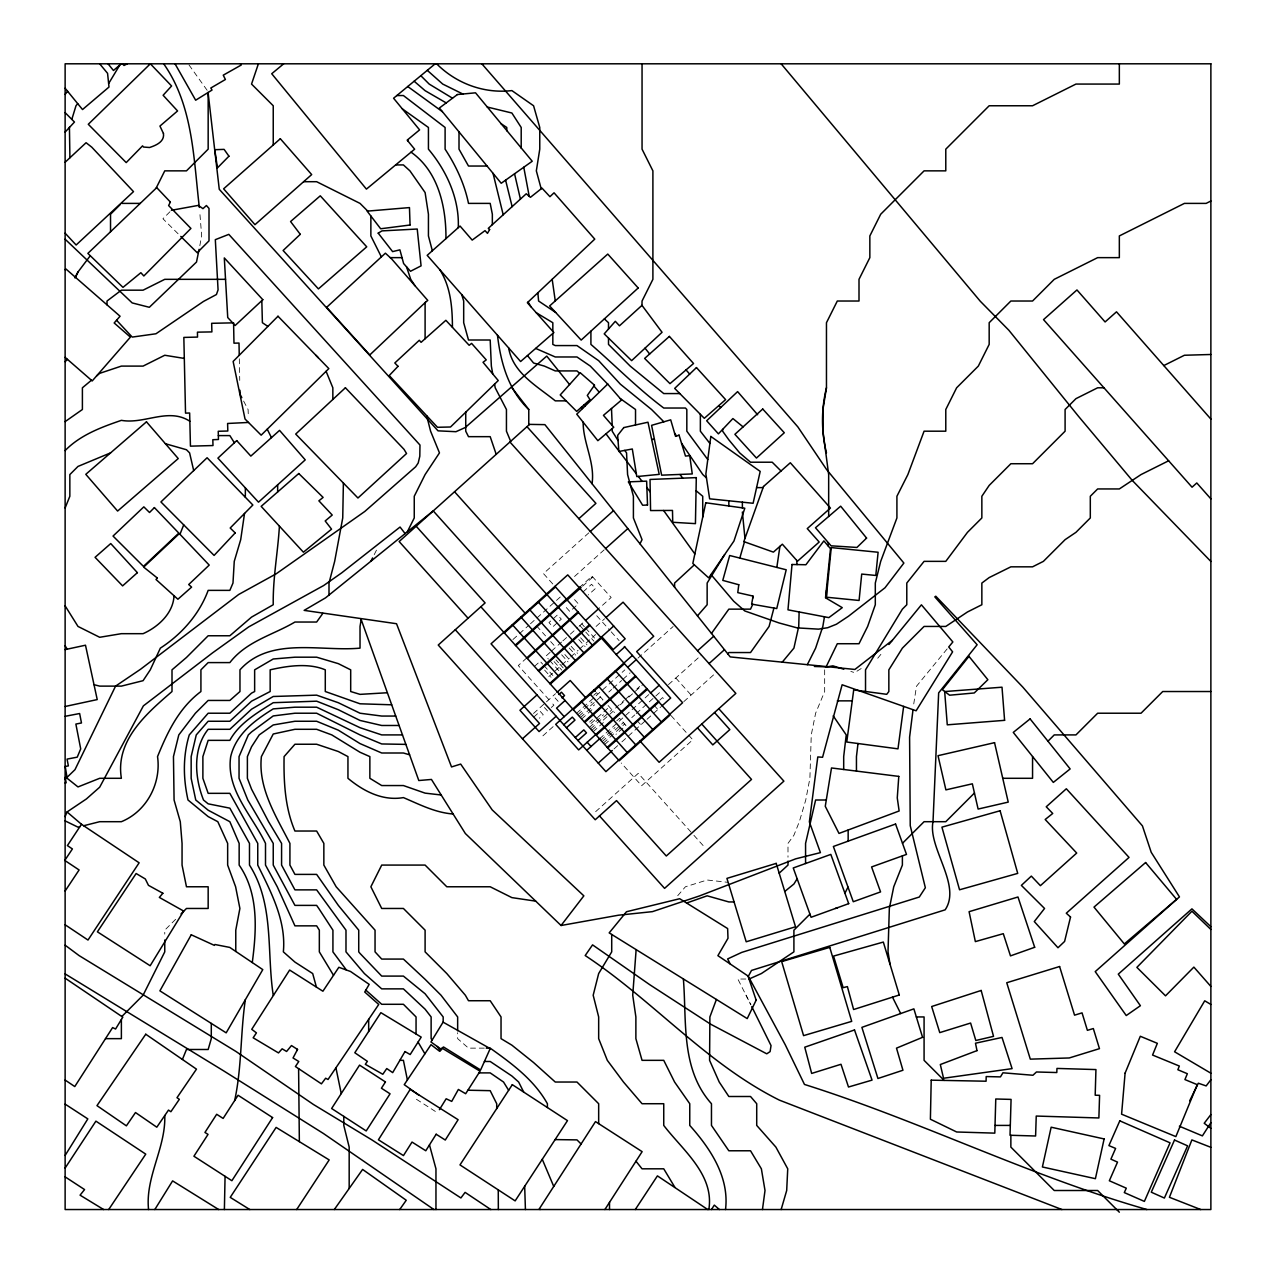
<?xml version="1.0" encoding="UTF-8"?>
<svg xmlns="http://www.w3.org/2000/svg" width="1276" height="1276" viewBox="0 0 1276 1276"><rect width="100%" height="100%" fill="white"/><g stroke="black" fill="none" stroke-linecap="round" stroke-linejoin="round"><path stroke-width="0.75" stroke-dasharray="5 3.75" d="M913.744 703.937L916.503 686.233L947.478 648.495M199.838 245.694L201.672 235.645L199.694 211.29M374.235 554.629L377.505 548.09M877.728 658.225L882.721 652.116M677.715 895.688L685.435 886.772L707.143 880.009L728.133 882.354M169.979 211.72L162.945 218.77L179.406 235.071M175.625 919.326L164.763 930.172L164.763 934.112M588.874 532.794L543.464 573.594L553.672 584.95M574.535 576.481L604.17 549.844M512.936 639.531L529.014 625.096M530.465 623.773L561.153 596.211M579.224 587.678L592.016 576.178L611.156 597.487L598.364 608.971M582.574 586.21L592.782 577.039M583.052 591.936L591.57 584.28L595.413 588.539L588.3 594.919M557.054 622.991L552.795 626.819L548.967 622.56L557.484 614.904L561.312 619.163L558.473 621.715M526.797 657.89L518.279 665.546L548.903 699.631M534.453 666.407L540.131 661.303L542.683 664.142M550.084 652.371L545.809 656.199L548.361 659.038M551.503 651.095L561.584 642.019M562.86 640.887L568.873 635.48M570.34 634.172L577.629 627.617M579.081 626.309L583.69 622.162M596.083 626.436L604.601 618.78M548.855 676.567L569.319 658.193M570.771 656.869L578.076 650.313M579.543 649.005L595.605 634.555M533.48 713.491L555.523 693.697M533.767 717.08L540.163 711.338L543.225 714.751L539.397 718.197M551.328 707.478L553.88 705.181L550.817 701.768M542.906 735.821L553.194 726.586M593.755 695.276L596.594 692.724L602.974 699.822L600.135 702.374M576.577 713.284L624.841 669.9M637.952 658.129L673.122 626.532M577.853 714.704L592.048 701.944M579.129 716.123L584.807 711.019M590.485 705.915L600.422 696.983M580.405 717.543L594.6 704.783M608.812 692.023L611.651 689.471M613.07 688.195L621.587 680.539M623.007 679.263L630.105 672.867M581.681 718.962L594.457 707.478M589.624 722.088L592.463 719.536M590.9 723.508L609.354 706.92M589.337 727.48L603.532 714.72M590.613 728.899L611.922 709.759M615.574 708.116L624.092 700.46M625.511 699.184L631.189 694.08M636.884 688.976L639.723 686.424M591.889 730.335L597.567 725.215M603.245 720.111L613.198 711.179M620.295 704.799L623.135 702.247M628.813 697.143L643.024 684.383M593.165 731.754L605.94 720.254M616.739 720.844L619.578 718.292L625.958 725.39L616.005 734.322M599.545 738.852L649.213 694.224M600.821 740.271L615.016 727.511M602.097 741.691L623.406 722.551M603.373 743.111L624.682 723.97M631.779 717.59L634.794 714.879M636.261 713.555L661.829 690.587M668.48 684.606L701.385 655.051M604.649 744.53L610.327 739.426M659.756 700.157L662.595 697.589L665.147 700.444M613.947 749.012L620.423 743.19M621.906 741.866L646.087 720.127M647.028 719.281L660.745 706.968M683.808 701.64L716.697 672.085M595.653 811.664L638.255 773.368L692.597 833.85M861.172 668.56L854.633 672.627L850.837 671.447M745.806 979.027L737.847 979.027L750.894 1004.882L745.997 995.105M484.274 1048.138L468.499 1048.138L457.653 1038.648L457.653 1032.731M416.423 1099.274L437.477 1112.8M188.976 64.901L207.701 91.075M591.155 576.943L591.92 577.805M675.817 678.019L691.129 695.069M596.737 615.734L609.896 630.376M611.22 631.843L619.115 640.632M574.535 599.592L578.363 603.851L569.846 611.507L566.018 607.248M671.096 715.629L692.788 739.777L641.653 785.729L621.237 763M581.792 623.868L584.344 626.707M585.62 628.127L594.568 638.064M654.078 705.261L657.906 709.52M579.91 625.575L593.946 641.19M580.612 637.777L586.992 644.874M578.714 639.483L585.094 646.581M571.138 646.278L577.518 653.392M637.027 720.573L640.855 724.832M569.24 647.985L575.62 655.082M564.837 654.508L569.941 660.186M536.622 625.958L545.554 635.895M550.658 641.589L555.762 647.267M608.078 705.5L614.474 712.598M561.663 654.795L568.043 661.893M555.985 659.899L558.537 662.738M559.813 664.158L563.641 668.417M554.087 661.606L561.743 670.123M549.637 660.458L559.861 671.83M543.959 665.562L552.891 675.514M693.921 835.317L704.527 847.12M544.629 670.107L551.009 677.205M555.076 697.94L558.138 701.337M544.421 707.51L547.484 710.923M243.62 401.079L248.118 409.66L248.341 417.268M239.314 358.795L239.744 380.423M824.663 669.836L824.663 691.528L815.619 713.22L811.265 734.912L809.893 778.296L805.746 800.004L799.334 821.696L793.911 835.238L787.994 843.388L787.994 857.201"/><path stroke-width="1.5" d="M799.127 611.954L798.728 626.436L793.911 648.128L782.268 662.148M244.529 513.446L240.701 539.668L234.258 561.36L232.982 583.052L229.855 590.373L208.163 590.373C199.391 614.282 181.527 634.411 160.361 648.128L150.281 669.836L143.072 680.682L121.379 686.121L99.688 686.121L94.025 684.702M245.327 497.209L245.375 487.926M225.07 1176.328L224.385 1209.536M343.388 483.046L342.734 517.96L334.663 561.36L329.001 583.052L329.001 595.047M592.048 483.716C595.19 462.502 583.068 442.931 583.148 422.196M826.338 597.2L831.25 547.579L878.111 552.253L875.783 575.46L861.715 574.072L859.083 600.47L826.338 597.2L826.465 598.348M828.044 545.809L828.347 542.699M857.998 743.525L856.451 756.604L856.451 771.087M174.03 595.748C173.233 613.23 158.24 626.947 143.072 633.678L121.379 633.678L99.688 637.282L77.995 626.436L65.124 605.845M913.026 709.695L909.597 737.161L910.235 825.668L925.355 887.745L919.294 897.028L741.723 952.406L727.639 958.93L730.207 963.986M279.412 526.159C277.849 552.444 272.793 578.379 273.239 604.744L251.547 617.106L229.855 635.767L208.163 635.767L186.471 657.475L172.005 669.836L172.005 691.528C146.373 713.667 115.159 740.511 121.379 778.296L99.688 778.296L77.995 786.941L67.15 778.296L65.236 766.493M234.672 1100.518C241.882 1067.215 240.382 1033.097 245.343 999.73M903.647 706.394L897.985 748.852L846.754 742.026L853.708 689.917L886.74 694.319L888.846 691.528L888.846 669.836L902.387 648.128L924.079 626.436L945.787 626.436L967.479 611.97L981.85 604.744L981.85 583.052L989.171 577.581L1010.863 566.831L1032.555 566.831L1043.401 561.36L1065.093 539.668L1075.955 532.331L1090.31 517.96L1090.31 496.268L1097.647 488.947L1119.339 488.947L1141.031 474.576L1168.625 460.78M762.458 1209.536L765.01 1190.508L761.373 1168.816L750.527 1150.777L728.835 1150.777L711.466 1125.416L711.466 1103.724C680.539 1069.113 686.807 1021.422 683.378 978.947M776.829 567.421L779.923 546.351M1119.339 63.8L1119.339 84.072L1075.955 84.072L1032.555 105.764L989.171 105.764L945.787 149.164L945.787 170.856L924.079 170.856L880.695 214.24L869.849 235.932L869.849 257.64L859.003 279.332L859.003 301.024L837.311 301.024L826.465 322.716L826.465 387.792L822.94 409.5L822.94 431.192L828.666 474.576L828.666 516.461M824.455 616.786L822.845 626.436L815.619 648.128L807.341 664.668M361.188 619.562L360.023 626.436L360.023 648.128C320.77 651.861 270.161 636.166 239.968 669.836L239.968 691.528L229.855 700.444L208.163 700.444L195.387 713.22L178.799 734.912L173.456 756.604L174.078 800.004L180.283 821.696L182.053 843.388L182.053 865.08L186.471 886.772L208.163 886.772L208.163 908.464L186.471 908.464L181.048 913.903M252.281 962.551C256.556 929.949 258.9 893.647 239.154 865.08L239.154 843.388L229.855 821.696L208.163 810.212L195.754 800.004L191.161 778.296L191.161 756.604L196.265 734.912L208.163 721.259L229.855 721.259L251.547 701.162L270.161 691.528L270.161 669.836C287.26 665.913 308.409 662.691 325.284 669.836L325.284 691.528L360.023 703.794L391.7 704.799M199.088 249.33L196.504 262.043L149.34 307.293L132.178 302.922L65.124 239.202M773.926 608.062L769.093 626.436L750.527 652.546L728.835 652.546L727.846 653.918M552.189 279.332L555.267 300.929M739.809 558.075L744.482 541.837M781.151 1209.536L786.686 1190.508L787.739 1168.816L775.888 1147.108L756.716 1125.416L756.716 1103.724L750.527 1096.499L728.835 1096.499L719.217 1082.032L709.584 1060.34L709.887 1016.94L716.41 999.475M69.43 127.201L69.909 157.793M71.823 119.37L75.986 105.764L77.724 103.659M258.39 63.8L251.547 84.072L273.239 105.764L273.239 144.986M179.964 534.293L183.712 524.883M65.124 507.976L69.845 496.268L69.845 474.576L77.995 466.426L110.581 452.868M182.404 1059.479L186.471 1049.494L208.163 1049.494L211.29 1038.648L211.29 1023.416M65.124 816.608L67.054 811.951L86.417 798.935L99.688 787.196L143.375 705.883L212.486 652.913L248.756 626.867L323.625 585.556L341.681 572.876L400.058 527.036L405.13 533.607M826.13 666.838L837.311 643.726L859.003 643.726L867.648 626.436L875.304 604.744L875.304 583.052L880.695 561.36L896.916 517.96L896.916 496.268L907.874 474.576L924.079 431.192L945.787 431.192L945.787 409.5L956.633 387.792L978.325 366.1L989.171 344.408L989.171 322.716L1010.863 301.024L1032.555 301.024L1054.247 279.332L1097.647 257.64L1119.339 257.64L1119.339 235.932L1184.415 203.394L1206.123 203.394L1210.876 201.018M1189.679 1100.821L1198.323 1083.212L1206.155 1085.924L1210.876 1079.735M75.38 277.227L77.995 271.995L90.277 255.726M156.071 188.258L164.763 170.856L186.471 170.856L208.163 149.164L208.163 92.446M370.949 561.185L372.592 557.915M407.331 531.821L414.253 517.96L414.253 496.268L425.099 474.576L439.47 452.884L430.586 431.192L426.678 415.705M639.978 543.799L642.051 539.668L633.406 517.96L633.406 496.268L627.585 474.576L626.548 452.884L624.761 450.396M837.726 907.619L835.381 908.464M844.919 893.232L847.998 887.091M74.997 277.961L77.995 271.995M724.561 554.725L707.143 583.052L707.143 604.744L697.462 615.83M108.635 83.562L119.721 65.156M797.149 878.781L793.911 884.029L784.772 891.461M439.407 1109.673L446.169 1098.764L451.72 1101.395L458.371 1089.449L465.66 1093.723L480.063 1071.218L442.613 1048.473L439.646 1051.312L431.001 1044.661L404.253 1084.664L418.927 1095.207M65.124 1155.45L87.821 1118.892L65.124 1104.123M154.811 1209.536L172.611 1180.89L218.674 1209.536M1210.876 1122.673L1202.391 1135.879L1179.375 1126.214M604.888 1209.536L642.131 1151.654L595.493 1121.604L539.222 1208.978L540.083 1209.536M711.45 1209.536L714.305 1205.118L719.425 1209.536M296.686 1209.536L329.176 1159.916L276.126 1127.41L230.238 1197.367L249.793 1209.536M65.124 1168.066L95.907 1121.141L145.751 1154.142L108.699 1209.536M635.288 1209.536L657.427 1175.882L707.733 1209.536M67.054 811.951L81.473 824.28L67.405 845.589L72.397 848.939L65.124 859.88M65.124 891.015L79.096 869.961L65.124 860.662M334.312 1209.536L362.607 1169.438L406.246 1200.253L399.691 1209.536M322.86 613.325L316.639 622.034L294.931 622.034C273.128 634.985 246.412 641.142 229.855 662.595L208.163 662.595L200.922 669.836L200.922 691.528C178.847 708.036 167.475 732.169 157.538 756.604C161.35 783.384 146.756 811.313 121.379 821.696L99.688 821.696L83.658 825.747M711.482 633.422L728.835 609.146L750.527 609.146L752.728 604.298M1210.876 1114.57L1204.209 1123.263L1210.876 1128.367M361.108 619.354L418.799 780.529L431.447 779.445L465.357 833.531L561.057 925.499L583.85 895.848L492.201 809.909L460.684 764.085L451.529 766.94L396.533 623.725L304.135 610.375L325.555 597.838L433.234 510.91L525.122 613.182M65.124 94.424L67.596 91.25M888.957 644.492L921.416 604.824L952.853 641.956L948.722 646.98L952.598 651.845L916.12 710.78L842.128 684.765L822.573 757.274L817.788 756.955L809.367 821.903L820.42 852.623L795.777 858.812L699.503 895.927L652.467 911.638L618.541 915.195L561.057 925.499M65.124 269.714L65.826 268.901L120.072 316.241L114.17 322.972L130.407 337.119L92.223 380.934L65.124 357.344M65.124 132.082L74.471 122.049L65.124 112.623M120.199 204.575L110.533 214.24L110.533 231.738M65.124 361.682L67.453 359.353M121.842 1016.493L143.072 995.248L164.763 951.864L164.763 940.029M694.319 564.837L674.589 583.052L674.589 587.183M809.941 914.142L793.911 930.172L793.911 951.864L761.373 973.556L749.044 979.027M902.499 843.277L924.079 821.696L945.787 821.696L974.449 793.018M1032.555 756.604L1032.555 778.296L1002.761 778.296M1047.963 741.212L1054.247 734.912L1075.955 734.912L1097.647 713.22L1141.031 713.22L1162.723 691.528L1210.876 691.528M65.124 779.221L74.981 769.667L115.574 686.121L140.583 669.23L238.676 594.488L276.126 573.849L364.761 511.485L415.657 466.777L418.193 463.013L419.804 456.234L419.979 445.037L228.803 234.369L215.325 239.665L218.068 289.875L216.426 294.533L203.538 301.407L155.959 333.77L132.226 337.087L116.563 320.244M65.124 162.243L86.082 142.721L91.76 147.171L133.501 191.623L76.129 245.008L65.124 233.189M779.189 873.167L787.994 865.08L787.994 861.14M641.972 305.347L619.466 325.811L615.319 321.313L604.218 333.865L631.636 360.645L662.053 332.286L641.972 305.347L642.051 301.024L652.897 279.332L652.897 170.856L642.051 149.164L642.051 63.8M578.857 518.694L595.908 503.366L526.988 426.678M590.341 531.47L613.533 510.639M504.355 632.912L555.491 586.976M605.653 548.52L627.84 528.583M515.313 645.098L580.341 586.657M515.839 645.704L566.975 599.752M566.528 600.613L581.106 587.518M526.797 657.89L577.932 611.938M527.323 658.48L578.459 612.544M585.588 620.455L598.364 608.971M538.281 670.666L589.416 624.73M538.823 671.272L589.959 625.32M606.02 617.504L623.071 602.176L653.711 636.277L636.66 651.589L682.612 702.725L605.909 771.645L491.037 643.806L567.74 574.886L625.176 638.798L613.246 649.532L601.762 636.74M536.989 694.942L519.938 710.254L539.078 731.563L556.129 716.251M549.765 683.457L613.692 626.022M550.307 684.048L601.443 638.112M556.99 692.374L570.212 680.491L585.524 697.541M558.92 694.495L561.472 692.198L564.534 695.595L561.982 697.892M522.474 738.788L539.509 723.476L455.277 629.722M565.077 700.492L556.559 708.164L564.215 716.681M616.212 654.556L624.746 646.9M632.402 655.417L555.698 724.337L578.666 749.905L646.852 688.641M573.275 709.615L624.411 663.68M563.785 724.768L572.302 717.112L574.982 720.095L566.464 727.751M627.696 667.332L636.485 659.437M584.233 721.801L635.368 675.865M584.759 722.407L635.895 676.455M575.269 737.56L583.802 729.888L586.481 732.871L577.948 740.543M596.243 735.183L647.379 689.231M586.753 750.336L600.071 738.373M650.329 693.219L659.198 685.244M697.557 650.792L713.731 636.245M607.201 747.369L658.336 701.433M607.743 747.975L658.863 702.023M598.253 763.112L612.305 750.479M661.813 705.995L670.682 698.036L624.379 646.501M709.041 663.568L724.481 649.691M65.124 450.572C80.308 434.988 101.251 427.237 121.379 420.346C144.571 424.493 168.32 407.251 189.837 421.24M121.3 63.8L113.452 70.483L108.029 63.8M91.425 380.248L82.398 387.792L82.398 409.5L65.124 421.622M96.593 375.926L99.688 373.342L121.379 366.1L143.072 366.1L164.763 355.254L184.302 358.428M283.687 63.8L271.724 73.737L366.419 189.119L414.636 149.196L407.188 140.137L419.597 129.881L393.582 98.236L435.196 63.8M892.387 640.297L854.888 669.453L730.223 656.917L544.9 424.637L529.524 424.382L399.149 541.534L468.069 618.238M127.313 63.8L124.011 65.475L122.496 63.8M1163.792 365.574L1184.415 355.254L1210.876 354.489M686.616 903.041L707.143 895.816L728.835 901.941L734.099 901.941M79.878 826.688L77.995 827.167L65.124 820.883M65.124 649.612L85.492 645.209L97.231 699.583L65.124 706.489M65.124 766.509L68.378 765.887L67.054 759.108L77.23 757.162L80.707 748.9L75.874 724.066L81.473 722.966L79.638 713.523L65.124 716.315M65.124 783.001L66.177 782.794L65.124 777.387M171.383 210.301L198.37 205.388L202.948 208.658L206.425 205.516L209.009 208.435L209.009 240.861L197.222 252.712L180.777 236.427M396.82 95.54L403.407 95.54L445.101 127.472L445.101 149.164C455.931 165.705 464.528 183.951 468.499 203.394L490.191 203.394L492.345 214.24L492.345 224.656M402.323 108.859L428.433 127.472L428.433 149.164C446.696 170.904 459.488 198.849 458.275 227.654M395.64 164.923L403.407 164.923L409.931 170.856L425.099 192.548L428.433 214.24L428.433 235.932L432.341 250.75M487.049 166.039L468.499 166.039L459.009 149.164L459.009 131.891M303.624 181.702L316.639 181.702L360.023 203.394L367.727 211.098M121.491 203.394L140.216 203.394M390.249 257.64L402.02 257.64M225.533 279.332L164.763 279.332L143.072 290.178L121.379 290.178L107.009 301.024L107.009 304.836M555.65 312.445L538.6 301.024L537.866 292.794M315.874 355.254L318.362 357.806M1103.947 387.792L1097.647 387.792L1075.955 398.654L1065.093 409.5L1065.093 431.192L1032.555 463.73L1010.863 463.73L989.171 485.422L981.85 496.268L981.85 517.96L967.479 532.331L945.787 561.36L924.079 561.36L906.789 583.052L906.789 604.744L902.387 609.146L865.527 669.836L865.527 691.496M679.805 393.566L663.743 393.566L630.2 366.1L608.508 344.408L608.508 338.06M566.145 400.855L555.267 400.855C537.276 386.229 512.761 372.991 508.661 347.949M218.356 435.595L229.855 435.595L234.369 442.788M651.669 439.343L654.413 439.343M756.588 487.623L763.08 487.623M387.378 692.74L360.023 694.367L350.693 691.528L350.693 669.836L338.331 663.648L316.639 657.188L294.931 657.188L273.239 658.99L254.642 669.836L254.642 691.528L251.547 693.123L229.855 713.22L208.163 713.22L189.263 734.912C182.787 756.237 183.17 778.36 188.003 800.004L208.163 816.592L217.813 821.696L227.654 843.388L227.654 865.08L235.613 886.772L239.888 908.464L235.773 930.172L235.773 951.449M837.311 700.859L852.24 700.859M395.719 716.059L381.715 716.059L360.023 713.22L338.331 702.725L316.639 695.149L273.239 696.489L251.547 709.201L229.855 729.298L208.163 729.298C192.517 748.773 194.686 777.802 203.506 800.004L208.163 803.832L229.855 808.155L249.49 843.388L249.49 865.08C274.452 904.269 266.572 951.641 273.239 995.248L273.527 995.248M399.101 725.486L381.715 725.486L360.023 720.446L338.331 709.727L316.639 701.178L273.239 702.693C257.274 712.71 238.979 723.444 229.855 740.351L208.163 740.351L202.884 756.604L202.884 778.296L208.163 793.337L229.855 793.337L257.752 843.388L257.752 865.08C271.022 892.052 286.334 920.825 283.352 951.864L294.931 962.088L312.7 973.556L316.4 987.082M402.482 734.912L381.715 734.912L360.023 727.687L316.639 707.191L294.931 707.191L273.239 708.882C254.69 720.382 235.98 734.131 230.701 756.604C225.788 789.86 252.201 815.38 265.504 843.388L265.504 865.08L277.259 886.772L294.931 925.85L316.639 925.85L319.335 930.172L319.335 951.864L333.514 975.295M826.306 800.004L815.619 800.004L805.571 843.388L805.571 863.517M535.729 901.143L511.883 897.618L490.191 886.772L446.807 886.772L425.099 865.08L381.715 865.08L370.869 886.772L381.715 908.464L403.407 908.464L425.099 930.172L425.099 951.864L446.807 973.556L465.357 995.248L468.499 1000.735L490.191 1000.735L501.037 1016.94L501.037 1038.648L511.883 1045.172L533.575 1062.541L555.267 1082.032L576.975 1082.032L598.667 1103.724L598.667 1123.646M916.343 1016.94L924.079 1016.94L924.079 1060.34L944.16 1080.421M105.509 1038.648L121.379 1038.648L121.379 1019.524M486.252 1048.138L490.191 1048.138C512.011 1063.737 534.07 1079.831 547.404 1103.724L547.404 1107.536M399.866 1060.34L403.407 1060.34L407.395 1079.959M484.417 1061.488L490.191 1061.488L511.883 1076.003L518.662 1082.032L523.686 1092.065M478.994 1072.893L490.191 1072.893L503.541 1082.032L508.63 1090.294M995.025 1125.416L1010.305 1125.416M814.391 666.471L827.103 666.87L832.893 665.849L843.771 669.23M441.209 794.996L425.099 793.13L403.407 785.553L381.715 785.553L369.865 778.296L369.865 756.604L360.023 752.266L331.808 734.912L316.639 729.298L294.931 729.298L273.239 734.003L261.389 756.604C257.943 788.201 276.158 816.401 289.923 843.388L289.923 865.08L294.931 874.395L316.639 874.395L338.331 905.386L358.731 930.172L358.731 951.864L360.023 953.427L381.715 976.092L403.407 976.092L425.099 993.781L443.171 1016.94L443.171 1022.22M405.864 744.386L381.715 743.956L360.023 734.912L316.639 713.22L294.931 713.22L273.239 715.932L251.547 731.93L248.341 734.912L239.043 756.604L239.043 778.296L247.799 800.004L273.239 843.388L273.239 865.08L294.931 905.386L316.639 905.386L318.793 908.464L332.924 930.172L332.924 951.864L346.37 969.983M453.124 814.008C435.004 812.589 419.613 804.47 403.407 797.596C382.656 801.2 363.485 791.232 347.949 778.296L347.949 756.604L338.331 751.516L316.639 744.243L294.931 744.243L284.085 756.604C283.639 781.662 284.947 807.708 294.931 831.027L316.639 831.027L323.849 843.388L323.849 865.08L336.162 886.772L375.048 930.172L375.048 951.864L381.715 959.073L403.407 959.073L425.099 979.314L441.033 995.248L457.653 1016.94L457.653 1030.753M165.417 443.729L186.471 449.742L189.598 452.884L193.697 470.589M409.596 754.802L403.407 753L381.715 753L360.023 743.589L338.331 730.175L316.639 721.259L294.931 721.259L273.239 724.959L259.219 734.912L251.547 746.763L247.384 756.604L247.384 778.296L251.547 789.158L268.582 821.696L281.581 843.388L281.581 865.08L294.931 889.866L316.639 889.866L345.987 930.172L345.987 951.864L364.378 973.556L381.715 988.868L403.407 988.868L425.099 1009.188L431.129 1016.94L431.129 1038.648L432.181 1039.988M1146.853 1209.536L1140.234 1207.59C1025.537 1174.048 918.273 1120.296 804.47 1084.44L785.234 1044.741L748.326 976.315L751.5 970.43L945.149 909.836C961.897 885.065 927.668 847.79 933.011 821.696L938.658 692.884L977.129 644.747L934.814 596.865L935.787 596.227L1022.73 687.03L1142.435 825.891L1151.207 852.288L1179.455 896.9L1095.223 971.61L1126.245 1015.552L1140.393 1005.711L1118.286 974.146L1191.928 908.863L1210.876 926.695M1210.876 1147.331L1191.88 1139.915L1169.422 1197.287L1200.7 1209.536M1061.919 1209.536L779.461 1100.167C706.553 1063.865 652.722 1000.081 585.19 955.549L592.558 944.878L649.803 984.737L710.477 1024.102L766.748 1053.817L770.098 1051.615L771.039 1045.586L751.771 1006.636M487.241 107.024L511.883 113.006L521.198 127.472L521.198 148.191M535.665 348.412L555.267 356.977L576.975 356.977L590.325 366.1L607.647 384.124M462.853 94.025L442.724 84.072L427.285 70.34M452.501 98.204L429.183 84.072L420.825 75.699M446.217 102.909L425.099 90.676L414.142 81.217M1210.876 1073.212L1174.59 1051.775L1204.719 1000.799L1210.876 1004.451M536.287 312.764L552.827 322.716L552.827 331.377M103.627 1209.536L80.069 1195.165L84.567 1189.567L65.124 1176.871M490.813 1209.536L465.102 1192.374L460.907 1197.957L371.842 1139.867L313.449 1104.49L235.916 1051.44L79.096 955.596L65.124 945.181M65.124 973.907L223.539 1070.803L323.45 1133.519L433.92 1209.536M500.894 123.612L506.795 127.472L506.795 130.79M81.473 824.28L139.132 862.799L87.996 940.045L65.124 924.781M65.124 1080.054L74.774 1086.562L112.607 1027.579L115.574 1029.014L122.815 1017.163L65.124 978.166M261.819 300.642L262.393 322.716L267.88 326.417M620.375 398.654L635.528 409.5L635.528 424.972M407.746 86.513L442.389 111.682M467.909 1090.214L490.191 1090.677L496.715 1103.724L496.715 1108.573M743.063 426.87L732.903 418.56L718.404 433.856L706.665 420.761L737.608 391.62L757.641 414.748M696.058 490.686L702.725 496.268L702.725 517.035M436.631 63.8C456.345 83.546 484.035 93.818 511.883 90.596L533.575 105.764L539.764 127.472L539.764 149.164L536.335 170.856L541.199 188.784M365.829 990.128L381.715 1004.292L403.407 1004.292L416.056 1016.94L416.056 1033.991M579.655 373.31L576.975 370.917L555.267 370.917L544.421 366.1L533.575 363.022L527.451 355.573M593.914 386.022L599.273 392.258M411.047 152.179C438.434 171.351 446.233 207.366 445.946 238.644M706.457 477.894L702.821 474.576L681.559 443.282M604.361 318.904L608.508 322.716L608.508 329.001M1210.876 929.454L1191.928 911.223L1136.884 967.367L1165.53 995.838L1193.873 967.112L1210.876 986.444M718.771 405.624L720.701 407.538M781.008 470.988L772.219 462.215L750.527 462.215L739.681 452.884L728.835 439.837L722.647 431.192L722.647 429.374M663.855 421.798L651.542 409.5L620.359 384.172L598.667 360.677L576.975 345.573L555.267 345.573L552.827 344.408L552.827 333.451M1119.339 1212.2L1097.647 1190.508L1054.247 1190.508L1010.863 1147.108L1010.863 1135.273M581.074 1143.982L576.975 1139.883L555.124 1139.596M1210.876 561.456L1132.243 480.398L1078.571 416.407L1008.869 330.261L980.271 301.232L781.135 63.8M509.937 441.99L735.837 693.394L659.134 762.314L639.994 741.005M718.787 708.706L783.879 781.151L664.573 888.367L599.481 815.922M714.528 712.55L729.84 729.585L712.805 744.897L697.494 727.862M701.752 724.034L751.516 779.429L666.295 856.005L616.531 800.61L595.222 819.75L438.242 645.034L485.103 602.926L416.183 526.222M554.948 586.37L670.363 714.799L619.227 760.751L480.845 606.754M454.543 491.754L592.383 645.162M615.351 670.729L661.303 721.865M537.914 601.682L583.85 652.818M606.834 678.385L652.77 729.521M529.396 609.354L575.332 660.474M598.3 686.041L644.252 737.177M594.042 689.869L595.318 691.305M520.863 617.01L566.815 668.145M589.783 693.713L635.735 744.833M512.346 624.666L558.282 675.801M581.266 701.369L627.202 752.505M587.183 742.249L591.027 746.508M1210.876 498.868L1196.792 482.966L1192.055 487.209L1043.529 319.622L1076.96 289.955L1105.096 321.951L1116.5 311.822L1210.876 419.086M686.041 369.928L689.678 374.075M481.834 63.8L797.851 426.902L826.593 469.536L903.871 563.051L885.018 587.757L848.54 616.196L836.418 624.235L827.725 627.712L818.49 629.148L797.181 627.888L779.078 622.959L744.849 610.981L733.7 601.235L710.987 574.551M709.903 443.458L700.365 431.192L700.365 414.333M707.765 459.551L686.823 431.192L686.823 409.5L685.435 408.033L663.743 408.033C637.825 388.606 615.176 365.446 590.916 344.408L590.916 331.186M99.656 63.8L107.567 73.322L109.002 87.039L82.525 109.545L65.124 88.235M65.124 645.72L67.15 649.165M569.559 384.539L546.75 356.1L465.23 427.54L455.947 431.703L438.035 430.841L219.265 189.295L208.163 93.228M645.034 348.157L649.659 353.962M267.242 429.199L271.453 437.636M635.99 1161.208L642.051 1168.816L663.743 1168.816L674.924 1187.398M833.18 715.852L846.227 734.912L843.691 756.604L843.691 769.492M528.774 425.067L528.774 409.5C508.183 389.786 500.718 362.528 497.465 335.205M437.205 1046.448L440.411 1050.563M511.82 387.633L528.774 409.5M636.357 473.843L619.227 451.417M638.335 476.426L641.908 481.084M646.661 487.304L650.25 491.978M611.491 408.527L612.209 425.466M584.169 404.811L585.094 406.039M605.988 433.808L618.828 450.891M680.044 474.576L682.724 478.165M663.6 510.48L694.862 553.928M581.489 407.172L582.494 408.575M674.589 433.154L676.551 436.009M414.971 285.712L410.744 279.332L406.518 266.812M618.047 440.523L612.209 431.192L612.209 428.545M528.105 302.013L530.976 306.782M418.065 1042.077L424.892 1053.785M240.478 63.8L241.212 65.044L223.252 75.172L225.405 79.495L210.827 88.012L212.023 90.054L195.659 100.214L175.019 63.8M163.679 63.8C193.186 105.669 193.553 158.591 199.343 207.414M241.818 397.634L240.032 394.204L239.952 390.265M542.268 1159.31L553.736 1186.425M429.47 1144.907L435.961 1168.816L435.961 1209.536M892.498 997.162L900.697 1013.543M381.364 256.907L370.869 235.932L370.869 216.011M439.853 269.73C450.763 287.132 452.342 307.404 452.438 327.358M510.671 441.321L506.444 431.192L506.444 409.5L495.2 387.792L494.562 384.14M326.098 371.3L332.845 387.792L332.845 399.452M529.221 196.329L523.766 167.236M461.721 294.596L463.682 301.024L463.682 322.716L468.499 340.006L490.191 340.006L491.356 366.1L492.743 373.948M520.417 199.088L514.563 173.791M493.046 173.345L503.207 214.767M505.599 180.155L512.139 206.632M341.25 1093.58L335.923 1067.805M524.675 1186.281L525.425 1209.536M296.67 1048.904L296.941 1050.531M890.058 964.369L888.016 951.864L889.34 908.464L893.742 886.772L902.387 865.08L902.387 855.877M744.961 538.44L742.377 512.043M498.262 1189.87L498.342 1209.536M797.069 564.582L796.671 560.323M496.205 454.336L490.191 436.663L468.499 436.663L465.74 431.192L465.74 412.18M248.485 422.452L227.606 423.472L227.814 431.017L218.244 431.272L218.451 439.486L212.821 439.71L212.996 445.547L190.443 446.153L189.645 413.009L185.53 413.137L183.84 337.422L197.525 337.087L197.445 332.159L211.896 331.904L211.672 323.306L233.588 322.844L233.971 343.18L239.011 343.053L239.234 354.856M848.157 830.006L848.157 841.139M826.465 590.405L826.465 595.924M752.728 596.02L752.728 598.157M742.377 502.17L742.377 508.087M728.835 500.782L728.835 505.982M725.518 1209.536C729.505 1177.094 710.365 1148.512 689.758 1125.416L689.758 1103.724L674.589 1082.032L663.743 1060.34L642.051 1060.34L635.879 1038.648L635.879 1016.94L632.721 995.248L636.134 949.615M708.834 1209.536C714.528 1174.622 682.596 1150.107 663.743 1125.416L663.743 1103.724L642.051 1103.724L623.486 1082.032L607.312 1060.34L598.667 1038.648L598.667 1016.94L593.18 995.248L598.667 973.556L611.714 951.864L611.714 934.463M609.513 1202.343L609.513 1209.536M425.099 302.619L425.099 338.762M407.73 139.674L407.73 140.807M368.668 1019.365L368.668 1031.439M349.177 1188.482L349.177 1147.108L343.802 1125.416L343.802 1116.404M299.35 1141.637L298.6 1068.65M277.658 484.832L277.658 491.962M164.763 1115.543C165.896 1147.858 145.097 1177.014 148.558 1209.536M826.465 452.884A135.83 135.83 0 0 1 826.465 387.792M696.297 477.623L695.436 523.639L672.739 522.283L672.484 510.432L650.569 510.56L650.026 479.457L696.297 477.623M931.209 1080.166L930.395 1119.227L956.665 1131.987L994.802 1133.136L995.774 1098.987L1011.07 1099.402L1010.018 1135.257L1035.602 1136.007L1036.24 1116.053L1098.875 1117.967L1099.593 1095.334L1095.191 1095.207L1095.94 1069.575L1056.959 1068.427L1056.799 1072.542L1036.463 1071.984L1032.938 1075.253L1002.936 1072.797L1000.448 1076.896L986.204 1076.561L986.077 1081.219L931.209 1080.166M163.456 133.517C164.684 141.764 155.927 145.416 149.563 147.506L143.502 147.043L142.561 145.863L126.212 162.594L88.283 124.282L150.345 63.8L171.59 85.986L163.121 95.269L177.571 110.948L159.947 126.069L163.456 133.517M898.783 776.398L897.267 797.883L899.133 810.978L839.002 833.435L825.269 806.304L831.505 767.961L898.783 776.398M1125.097 1073.132L1121.588 1114.187L1175.866 1136.613L1197.255 1084.664L1184.926 1079.576L1187.35 1073.722L1177.86 1069.735L1179.343 1066.05L1152.563 1055.045L1157.348 1043.337L1140.313 1036.272L1125.097 1073.132M792.013 564.486L787.978 609.832L828.826 617.632L842.272 607.663L825.524 597.79L830.485 548.68L823.881 540.896L805.906 564.742L792.013 564.486M738.788 584.743L737.767 592.622L753.111 596.099L751.628 604.106L776.749 608.556L786.207 569.782L729.681 555.507L722.774 580.389L738.788 584.743M710.828 436.44L705.867 473.986L709.631 498.82L753.111 503.27L760.193 471.402L710.828 436.44M705.788 502.76L692.82 563.482L708.706 577.884L733.955 541.024L744.801 508.215L705.788 502.76M1104.123 1138.942L1095.398 1178.689L1042.396 1166.982L1051.153 1127.202L1104.123 1138.942M1070.532 917.029L1064.599 941.433L1057.979 947.749L1034.294 921.559L1044.55 908.464L1021.374 885.385L1031.327 876.102L1040.403 885.672L1076.705 853.054L1045.188 819.495L1052.732 813.466L1046.24 806.783L1066.337 788.775L1129.037 857.408L1066.289 913.217L1070.532 917.029M763.495 486.491L743.828 541.614L773.415 552.125L782.347 544.198L797.468 561.233L819.176 542.029L807.261 528.599L830.437 508.055L790.322 462.757L763.495 486.491M162.865 893.264L159.341 897.411L183.664 911.064L150.153 965.757L97.391 931.815L136.133 873.518L145.32 878.973L148.463 885.337L162.865 893.264M1119.802 1120.838L1108.908 1145.593L1115.607 1148.432L1110.902 1159.15L1117.521 1162.117L1109.338 1180.763L1126.293 1188.179L1124.3 1192.582L1144.381 1201.402L1170.06 1142.833L1119.802 1120.838M1174.51 1140.042L1151.287 1192.199L1164.382 1198.052L1187.605 1145.848L1174.51 1140.042M490.191 1048.601L480.621 1069.99L443.538 1046.99L440.699 1048.936L430.953 1041.982L443.075 1022.156L490.191 1048.601M756.158 1000.161L747.226 1018.599L609.178 932.884L626.5 911.734L679.677 898.719L727.639 928.561L727.99 938.307L717.894 955.676L748.023 976.012L756.158 1000.161M170.362 202.039L168.623 205.564L190.922 228.436L143.837 275.983L140.87 272.713L122.99 287.371L87.869 253.398L156.725 187.636L170.362 202.039M297.531 1049.446L293.033 1057.963L298.791 1061.52L295.41 1066.529L321.424 1083.85L325.651 1078.22L328.028 1079.496L378.749 1004.451L364.729 992.026L369.179 984.354L350.533 971.483L338.842 967.288L322.908 991.229L289.636 970.047L251.755 1029.317L256.428 1032.874L253.158 1037.787L278.503 1052.923L282.14 1048.808L286.59 1051.472L291.47 1045.554L297.531 1049.446M191.256 934.782L159.899 990.846L226.171 1032.842L262.776 969.616L229.776 947.414L214.894 944.495L214.384 945.372L191.256 934.782M489.633 229.536L487.48 233.349L485.024 230.637L472.184 240.095L460.062 226.059L427.189 255.344L520.608 361.523L553.88 332.542L527.355 302.715L594.76 239.122L554.039 192.804L549.94 196.695L542.013 188.146L530.401 197.333L526.254 193.777L488.277 228.356L489.633 229.536M404.986 1051.568L392.689 1072.622L386.756 1068.554L382.816 1074.28L365.319 1064.312L367.392 1061.345L354.808 1052.748L380.87 1012.665L421.208 1037.117L410.186 1054.534L404.986 1051.568M436.169 1134.236L425.785 1150.761L412.02 1142.068L403.455 1155.593L378.414 1139.787L410.186 1089.401L458.116 1119.706L445.276 1140.042L436.169 1134.236M378.206 233.141L392.609 251.611L399.898 249.841L403.631 263.558L410.489 271.278L421.08 265.855L417.22 229.026L381.971 230.892L378.206 233.141M385.448 1081.952L381.428 1088.221L390.057 1093.803L366.212 1130.935L331.632 1108.509L359.561 1065.125L385.448 1081.952M272.601 1117.585L231.881 1180.715L193.92 1156.231L208.036 1134.396L204.942 1132.45L216.681 1114.283L223.125 1118.43L238.07 1095.255L272.601 1117.585M512.314 1084.664L459.982 1164.908L515.153 1200.891L567.485 1120.631L512.314 1084.664M145.751 1034.23L96.976 1105.638L126.388 1125.847L135.495 1112.544L156.804 1127.202L168.496 1110.088L170.872 1111.731L179.342 1099.322L176.981 1097.711L196.472 1069.144L145.751 1034.23M594.504 385.177L587.311 395.432L590.022 399.659L576.672 411.398L560.228 394.922L580.197 372.72L594.504 385.177M623.789 427.588L617.648 435.387L618.876 451.481L632.306 448.993L636.804 476.57L659.213 474.369L647.985 422.212L623.789 427.588M968.962 656.358L942.39 689.71L949.599 695.213L974.258 692.964L987.863 679.709L968.962 656.358M157.315 578.012L156.007 579.495L177.906 599.241L191.591 587.12L188.704 584.536L209.216 565.093L179.31 533.607L143.662 567.118L157.315 578.012M235.199 532.889L214.097 555.427L160.92 501.946L207.095 457.749L252.855 505.009L230.19 528.009L235.199 532.889M398.032 366.324L389.212 375.559L437.477 427.285L450.524 426.997L498.246 380.551L483.03 362.288L486.252 359.88L471.594 343.388L469.169 345.302L445.866 320.308L421.08 342.335L419.31 340.261L394.81 362.974L398.032 366.324M228.93 156.198L217.446 167.89L214.767 149.707L224.097 149.372L228.93 156.198M154.396 507.593L149.515 512.505L143.837 506.859L113.038 536.064L143.454 566.4L178.831 533.129L154.396 507.593M277.993 316.241L233.125 361.443L245.024 418.991L261.165 435.164L328.841 368.604L277.993 316.241M607.695 384.076L576.752 414.158L597.854 440.683L613.756 427.253L603.452 415.338L621.54 400.01L607.695 384.076M866.579 538.089L856.93 547.452L831.043 545.809L815.492 527.754L840.661 506.189L866.579 538.089M696.457 367.584L674.685 388.398L704.304 418.305L725.613 399.627L696.457 367.584M300.275 234.321L283.113 250.511L318.41 288.902L366.722 246.826L320.276 195.818L290.577 221.53L300.275 234.321M425.45 302.3L369.769 354.967L326.64 307.341L385.4 253.19L391.588 258.869L427.779 300.434L425.45 302.3M262.824 299.7L235.151 325.508L227.734 317.549L224.305 257.927L262.824 299.7M236.714 440.603L217.909 458.132L258.502 502.17L305.235 459.87L279.556 430.379L250.83 456.106L236.714 440.603M345.397 387.76L295.697 434.063L357.95 498.007L406.55 453.522L404.045 449.359L345.397 387.76M638.191 287.977L581.17 340.086L549.637 305.937L607.775 254.068L638.191 287.977M762.729 409.022L734.896 434.319L756.461 458.052L784.293 432.755L762.729 409.022M137.393 572.669L122.608 585.891L95.062 557.325L110.741 543.56L137.393 572.669M669.39 336.401L644.635 358.428L669.98 383.645L693.538 363.516L669.39 336.401M280.321 138.733L223.619 188.816L254.977 224.672L311.679 174.589L280.321 138.733M298.759 473.524L261.165 506.365L303.417 552.205L331.553 529.157L325.189 520.975L332.223 515.041L318.872 500.814L323.115 497.417L298.759 473.524M146.469 421.83L85.795 474.321L117.615 511.054L178.241 458.562L146.469 421.83M1145.609 862.544L1093.995 907.108L1124.331 943.937L1176.584 899.357L1145.609 862.544M1030.099 718.898L1013.272 732.408L1053.322 782.411L1070.149 768.934L1030.099 718.898M457.398 94.536L439.391 108.013L501.213 183.266L532.22 161.239L475.533 92.813L457.398 94.536M922.564 1037.324L896.502 1048.138L902.945 1070.245L877.936 1078.507L861.89 1027.371L913.871 1008.853L922.564 1037.324M977.001 1050.627L940.316 1064.535L943.538 1078.252L1012.091 1068.634L1002.011 1037.452L975.486 1043.21L977.001 1050.627M848.7 903.647L811.073 917.284L793.241 867.967L830.82 854.41L848.7 903.647M895.561 824.025L833.372 846.482L853.277 901.733L880.568 891.908L871.588 866.946L906.502 854.41L895.561 824.025M1034.677 947.286L1010.48 955.883L1003.287 933.681L975.358 941.608L969.09 911.686L1017.977 896.996L1034.677 947.286M679.039 435.132L675.53 436.36L670.697 419.836L651.589 425.339L661.638 475.166L692.262 473.938L689.726 455.676L685.483 456.058L679.039 435.132M854.505 1029.955L804.757 1047.197L811.664 1073.435L840.996 1064.28L848.492 1087.024L872.05 1080.118L854.505 1029.955M981.164 990.463L931.671 1006.525L939.758 1032.619L970.605 1023.049L975.821 1040.498L993.525 1036.351L981.164 990.463M899.293 994.993L853.612 1009.523L847.392 986.603L843.149 987.672L833.531 956.091L883.327 942.071L899.293 994.993M1059.59 966.522L1006.748 982.743L1030.306 1059.144L1069.256 1057.963L1099.465 1048.649L1093.325 1028.552L1087.391 1030.338L1082.048 1012.873L1074.552 1015.17L1059.59 966.522M776.207 863.389L726.921 878.382L746.205 941.784L795.522 926.775L776.207 863.389M829.767 947.366L781.678 961.61L803.577 1035.633L851.714 1021.358L829.767 947.366M1000.097 810.754L941.927 827.151L959.552 889.787L1017.722 873.39L1000.097 810.754M994.546 742.664L938.019 755.679L945.899 789.876L972.344 783.815L978.118 809.064L1008.231 802.11L994.546 742.664M410.059 225.007L380.663 228.771L367.137 211.146L409.468 207.589L410.059 225.007M1004.595 720.334L947.27 724.832L944.671 691.56L1002.011 687.206L1004.595 720.334M647.522 505.009L642.641 505.248L628.318 481.865L646.629 481.148L647.522 505.009M1210.876 63.8L65.124 63.8L65.124 1209.536L1210.876 1209.536L1210.876 63.8"/></g></svg>
